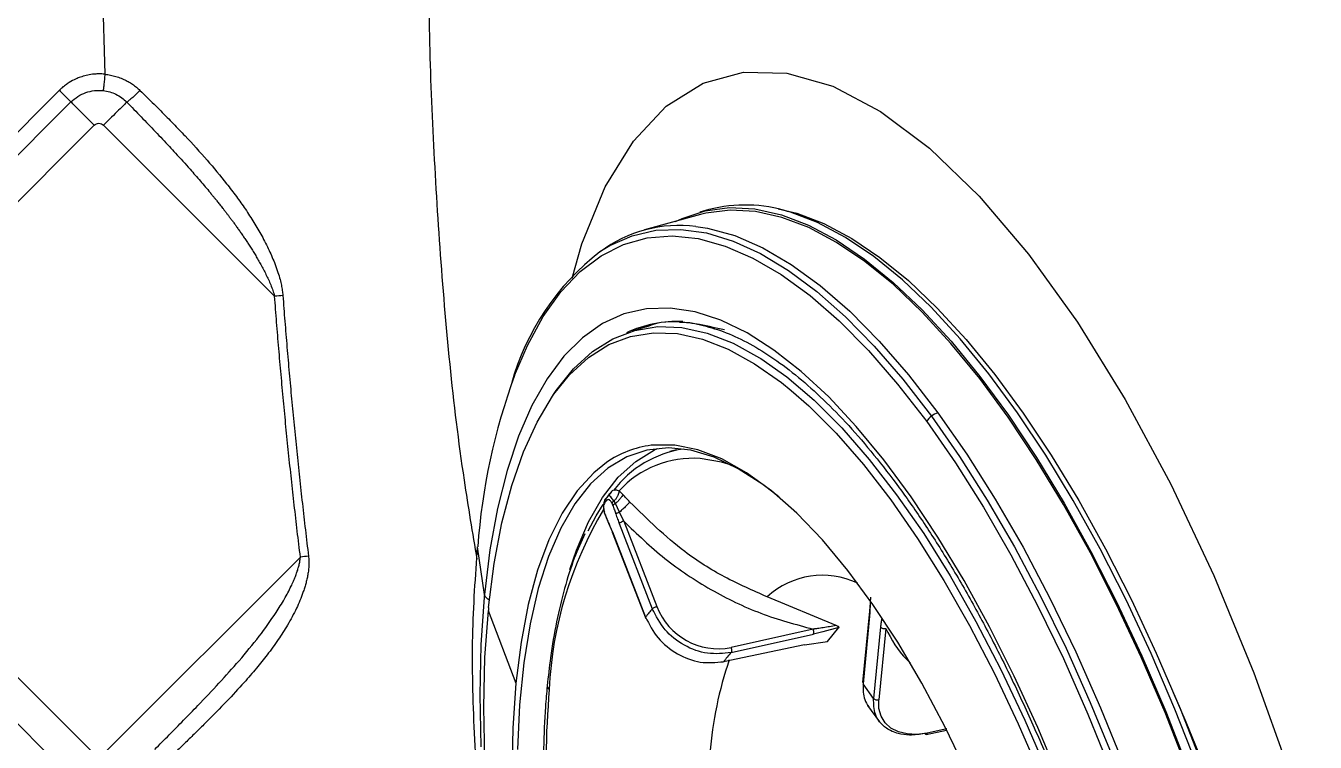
# Model space of a CAD drawing. Extents: x 525 to 613, y 487 to 635.
# Drawn here: x 578.398 to 582.266, y 542.934 to 545.083 of the extents above; entities that cross this region are included whole.
import ezdxf

# ---------------------------------------------------------------- set-up
doc = ezdxf.new("R2010")
doc.units = 0
doc.header["$MEASUREMENT"] = 0
doc.layers.add('1', color=4, linetype='Continuous')
doc.layers.add('STD TEST', color=3, linetype='Continuous')

# ---------------------------------------------------------------- blocks, each defined once
blk = doc.blocks.new('2023 VANGUARD')
at = {"layer": '1', "color": 3, "linetype": 'Continuous', "lineweight": 25}
for p, q in [((9.5386, -47.8018), (8.8798, -48.4606)), ((9.5735, -47.8366), (8.9147, -48.4954)), ((8.9844, -48.5652), (9.6432, -47.9063)), ((10.1843, -48.4192), (9.6715, -47.9063)), ((11.4619, -48.1746), (11.2938, -48.2206)), ((11.4873, -48.1595), (11.4598, -48.167)), ((11.2989, -48.5114), (11.2565, -48.5239)), ((11.3902, -48.88), (11.3702, -48.8855)), ((11.2175, -49.0032), (11.2168, -49.0079)), ((11.1801, -49.0236), (11.1756, -49.0291)), ((11.184, -49.0194), (11.1801, -49.0236)), ((11.1856, -49.0177), (11.1882, -49.0132)), ((11.207, -49.0412), (11.2024, -49.0341)), ((11.219, -49.0667), (11.207, -49.0412)), ((11.1727, -49.0678), (11.1754, -49.075)), ((11.1754, -49.075), (11.1861, -49.0999)), ((11.2317, -49.094), (11.219, -49.0667)), ((11.186, -49.0996), (11.1975, -49.1273)), ((11.2181, -49.1009), (11.3173, -49.3569)), ((11.2317, -49.094), (11.331, -49.3499)), ((9.6432, -49.7921), (8.9844, -49.1333)), ((11.1972, -49.127), (11.2975, -49.3855)), ((11.1977, -49.1256), (11.297, -49.3815)), ((10.8138, -49.3135), (10.7934, -49.1708)), ((8.9147, -49.203), (9.5735, -49.8619)), ((9.6715, -49.7921), (10.2617, -49.2019)), ((11.8685, -49.4071), (11.662, -49.3209)), ((11.9705, -49.3393), (11.969, -49.3632)), ((11.971, -49.3274), (11.9705, -49.3395)), ((11.9723, -49.3293), (11.9727, -49.3214)), ((10.8254, -49.3621), (10.908, -49.5798)), ((11.9689, -49.364), (11.9481, -49.5782)), ((11.9701, -49.368), (11.9494, -49.5821)), ((11.8001, -49.4178), (11.5535, -49.4729)), ((11.8288, -49.4255), (11.8004, -49.4328)), ((11.8771, -49.413), (11.8288, -49.4255)), ((11.8428, -49.4546), (11.8771, -49.413)), ((12.0019, -49.4112), (11.9811, -49.6254)), ((12.0174, -49.4156), (11.9966, -49.6298)), ((11.7737, -49.4653), (11.5311, -49.5155)), ((11.5539, -49.4879), (11.8004, -49.4329)), ((11.7737, -49.4653), (11.8428, -49.4546)), ((11.9811, -49.6254), (11.9494, -49.5821)), ((11.9632, -49.6467), (11.9992, -49.6957)), ((12.1386, -49.7337), (12.2001, -49.7208)), ((12.2004, -49.717), (12.1415, -49.7293))]:
    blk.add_line(p, q, dxfattribs=at)
at = {"layer": '1', "color": 3, "linetype": 'Continuous', "lineweight": 25, "flags": 128}
for points in [[(11.0772, -48.3647), (11.1056, -48.2618), (11.176, -48.0916), (11.2608, -47.9538), (11.3589, -47.8497), (11.4696, -47.7803), (11.5905, -47.7471), (11.7206, -47.7503), (11.8585, -47.7898), (12.0016, -47.8649), (12.1485, -47.975), (12.2976, -48.1188), (12.4461, -48.2936), (12.5926, -48.4976), (12.7355, -48.7289), (12.8722, -48.983), (13.0013, -49.2574), (13.1214, -49.5492), (13.2303, -49.853)], [(11.3872, -48.195), (11.4064, -48.186), (11.4758, -48.163), (11.5489, -48.1535), (11.6252, -48.1576), (11.7043, -48.1751), (11.7858, -48.2061), (11.8692, -48.2504), (11.9541, -48.3077), (12.0401, -48.3777), (12.1267, -48.46), (12.2134, -48.5543), (12.2998, -48.66), (12.3854, -48.7765), (12.4697, -48.9032), (12.5523, -49.0395), (12.6328, -49.1846), (12.7108, -49.3377), (12.7857, -49.4981), (12.8573, -49.6648), (12.9251, -49.8371)], [(12.9227, -49.8396), (12.8552, -49.6679), (12.7838, -49.5017), (12.7091, -49.3418), (12.6314, -49.1891), (12.5511, -49.0444), (12.4687, -48.9086), (12.3847, -48.7822), (12.2993, -48.6661), (12.2132, -48.5607), (12.1268, -48.4667), (12.0404, -48.3846), (11.9547, -48.3148), (11.87, -48.2577), (11.7869, -48.2136), (11.7056, -48.1827), (11.6268, -48.1652), (11.5507, -48.1611), (11.4779, -48.1706), (11.4619, -48.1746)], [(11.6948, -48.1569), (11.751, -48.1707), (11.8322, -48.2016), (11.9153, -48.2457), (12, -48.3028), (12.0857, -48.3726), (12.172, -48.4547), (12.2585, -48.5486), (12.3446, -48.654), (12.4299, -48.7701), (12.514, -48.8965), (12.5963, -49.0323), (12.6766, -49.177), (12.7543, -49.3296), (12.829, -49.4895), (12.9003, -49.6557), (12.9679, -49.8274)], [(12.9525, -49.8296), (12.8847, -49.6573), (12.8132, -49.4906), (12.7382, -49.3302), (12.6603, -49.1771), (12.5798, -49.032), (12.4972, -48.8957), (12.4128, -48.769), (12.3272, -48.6524), (12.2409, -48.5468), (12.1542, -48.4525), (12.0676, -48.3701), (11.9816, -48.3001), (11.8967, -48.2428), (11.8132, -48.1986), (11.7318, -48.1676), (11.7255, -48.1657)], [(11.1602, -48.2856), (11.1901, -48.2673), (11.2573, -48.2378), (11.3282, -48.2216), (11.4025, -48.2189), (11.4799, -48.2296), (11.5598, -48.2538), (11.6418, -48.2912), (11.7256, -48.3418), (11.8107, -48.4051), (11.8965, -48.4809), (11.9828, -48.5688), (12.0689, -48.6683), (12.1545, -48.7789)], [(11.4482, -48.2098), (11.4828, -48.2152), (11.5644, -48.2375), (11.6483, -48.2738), (11.7341, -48.324), (11.8212, -48.3876), (11.9093, -48.4643), (11.9978, -48.5538), (12.0862, -48.6555), (12.174, -48.7688)], [(10.9039, -48.6568), (10.9425, -48.5668), (10.9901, -48.4801), (11.0431, -48.4062), (11.1011, -48.3453), (11.1639, -48.2978), (11.2311, -48.2641), (11.3023, -48.2442), (11.3772, -48.2384), (11.4552, -48.2465), (11.5361, -48.2687), (11.6192, -48.3047), (11.7042, -48.3543), (11.7906, -48.4174), (11.8779, -48.4935), (11.9656, -48.5821), (12.0532, -48.6829), (12.1403, -48.7953)], [(12.5411, -49.8731), (12.4737, -49.7127), (12.4028, -49.5584), (12.3289, -49.4113), (12.2524, -49.272), (12.1737, -49.1415), (12.0933, -49.0205), (12.0117, -48.9097), (11.9292, -48.8098), (11.8466, -48.7214), (11.7641, -48.6448), (11.6822, -48.5807), (11.6016, -48.5294), (11.5226, -48.4912), (11.4456, -48.4663), (11.3713, -48.4548), (11.2999, -48.4569), (11.2319, -48.4724), (11.1677, -48.5014), (11.1077, -48.5437), (11.0522, -48.5989), (11.0015, -48.6668), (10.956, -48.747), (10.9159, -48.8391), (10.8814, -48.9423), (10.8528, -49.0563), (10.8302, -49.1803), (10.8138, -49.3135)], [(11.0193, -48.7171), (11.0292, -48.7023), (11.081, -48.6372), (11.1377, -48.5852), (11.199, -48.5466), (11.2644, -48.5217), (11.3336, -48.5105), (11.4061, -48.5132), (11.4816, -48.5298), (11.5594, -48.5601), (11.6392, -48.604), (11.6428, -48.6063)], [(11.0219, -48.7134), (11.0693, -48.6546), (11.1257, -48.6029), (11.1866, -48.5645), (11.2516, -48.5397), (11.3204, -48.5287), (11.3925, -48.5314), (11.4674, -48.5478), (11.5448, -48.578), (11.6242, -48.6216), (11.705, -48.6784), (11.7339, -48.7017)], [(11.6428, -48.6063), (11.7205, -48.6612), (11.8028, -48.7313), (11.8855, -48.8139), (11.9681, -48.9086), (12.0502, -49.0146), (12.1313, -49.1314), (12.2107, -49.2583), (12.2882, -49.3945), (12.3631, -49.5391), (12.435, -49.6912), (12.5035, -49.8499)], [(10.8263, -49.3532), (10.8432, -49.2214), (10.8663, -49.0991), (10.8955, -48.9871), (10.9306, -48.8861), (10.9715, -48.7966), (11.0178, -48.7193), (11.0219, -48.7134)], [(11.7339, -48.7017), (11.7867, -48.7481), (11.8689, -48.8302), (11.9511, -48.9243), (12.0327, -49.0297), (12.1132, -49.1458), (12.1922, -49.2719), (12.2692, -49.4073), (12.3436, -49.551), (12.4151, -49.7022), (12.4832, -49.86)], [(12.174, -48.7688), (12.2608, -48.8932), (12.346, -49.0279), (12.4292, -49.1721), (12.5099, -49.3251), (12.5876, -49.486), (12.662, -49.6539), (12.7326, -49.8279), (12.7989, -50.0069), (12.8608, -50.1901), (12.9177, -50.3763), (12.9693, -50.5645), (13.0155, -50.7537), (13.0559, -50.9429), (13.0903, -51.1308), (13.1185, -51.3166), (13.1404, -51.4992), (13.1557, -51.6774), (13.1646, -51.8505), (13.1668, -52.0173), (13.1624, -52.177), (13.1514, -52.3286)], [(12.1403, -48.7953), (12.2263, -48.9185), (12.3107, -49.052), (12.3931, -49.1949), (12.4731, -49.3465), (12.5502, -49.506), (12.6239, -49.6724), (12.6938, -49.8448), (12.7596, -50.0223), (12.8208, -50.2038), (12.8772, -50.3883), (12.9284, -50.5749), (12.9742, -50.7624), (13.0142, -50.9498), (13.0483, -51.1361), (13.0763, -51.3202), (13.0979, -51.5011), (13.1132, -51.6778), (13.1219, -51.8493), (13.1241, -52.0146), (13.1197, -52.1729), (13.1089, -52.3231)], [(12.1545, -48.7789), (12.239, -48.8999), (12.3221, -49.0308), (12.4033, -49.1708), (12.4821, -49.3192), (12.5582, -49.4752), (12.6311, -49.638), (12.7004, -49.8067)], [(11.6965, -49.0208), (11.6492, -48.9841), (11.5753, -48.9365), (11.503, -48.9022), (11.4329, -48.8815), (11.3655, -48.8744), (11.3012, -48.881), (11.2406, -48.9013), (11.1841, -48.9352), (11.132, -48.9823), (11.0847, -49.0424), (11.0427, -49.115), (11.0061, -49.1996), (10.9753, -49.2956), (10.9504, -49.4023), (10.9317, -49.5189), (10.9192, -49.6446), (10.9132, -49.7785)], [(11.07, -49.2391), (11.0897, -49.1806), (11.1262, -49.0956), (11.1682, -49.0226), (11.2153, -48.9621), (11.2674, -48.9146), (11.3239, -48.8805), (11.3343, -48.8759)], [(12.2624, -49.8505), (12.1954, -49.7114), (12.1255, -49.58), (12.0533, -49.4573), (11.9792, -49.3442), (11.9038, -49.2416), (11.8276, -49.15), (11.7511, -49.0703), (11.6751, -49.003), (11.5999, -48.9486), (11.5261, -48.9074), (11.4542, -48.8797), (11.3848, -48.8659), (11.3184, -48.8659), (11.3134, -48.8664)], [(11.1798, -48.918), (11.1416, -48.9485), (11.0916, -49.0029), (11.0466, -49.0702), (11.0071, -49.1499), (10.9732, -49.2414), (10.9453, -49.344), (10.9235, -49.4571), (10.908, -49.5798)], [(11.558, -48.9272), (11.5247, -48.917), (11.4613, -48.9062)], [(11.1247, -49.1234), (11.1488, -49.0775), (11.1694, -49.0442)], [(11.1977, -49.1256), (11.1972, -49.1263), (11.1972, -49.1269), (11.1972, -49.127)], [(10.813, -49.3222), (10.8032, -49.4645), (10.7997, -49.6144), (10.8025, -49.771)], [(10.8145, -49.8077), (10.8117, -49.652), (10.8154, -49.5031), (10.8255, -49.362)], [(10.908, -49.5798), (10.8987, -49.7149), (10.8963, -49.8582), (10.9007, -50.0086), (10.9119, -50.165), (10.9299, -50.3261), (10.9544, -50.4907), (10.9854, -50.6576), (11.0225, -50.8255), (11.0655, -50.9932), (11.1141, -51.1592), (11.1679, -51.3225), (11.2265, -51.4817), (11.2894, -51.6356), (11.3562, -51.7831), (11.4263, -51.9231), (11.4992, -52.0544), (11.5744, -52.176), (11.6513, -52.2872)], [(12.1415, -49.7293), (12.1105, -49.7333), (12.0815, -49.7321), (12.0554, -49.7257), (12.0332, -49.7143), (12.0157, -49.6984), (12.0035, -49.6785), (11.9971, -49.6553), (11.9966, -49.6298)]]:
    blk.add_lwpolyline(points, dxfattribs=at)
at = {"layer": '1', "color": 3, "linetype": 'Continuous', "lineweight": 25}
for centre, radius, start, end in [((11.5956, -48.5753), 0.4296, 72.4075, 104.5984), ((11.3992, -48.6052), 0.3983, 82.9278, 126.7472), ((11.6259, -48.8849), 0.7589, 127.8531, 164.5128), ((11.3904, -48.8439), 0.3488, 86.9889, 115.5223), ((12.7099, -49.3139), 1.9218, 160.0074, 175.7309), ((12.1895, -48.8231), 0.0564, 105.8836, 128.351), ((12.1873, -48.8217), 0.054, 127.5143, 150.6806), ((11.3516, -49.1643), 0.3003, 97.3098, 124.9059), ((11.4587, -49.1981), 0.3242, 98.6314, 142.764), ((11.4396, -49.2066), 0.3012, 85.8708, 137.5176), ((11.5514, -49.3081), 0.4678, 140.0605, 140.9226), ((12.1552, -49.6516), 1.1485, 148.9557, 177.3423), ((11.2392, -49.1257), 0.0326, 103.3237, 130.5047), ((11.8276, -49.5004), 0.2442, 64.3532, 132.6799), ((13.5327, -49.577), 2.7317, 174.4648, 174.6487), ((11.5158, -49.2784), 0.1982, 201.1693, 280.9773), ((13.4347, -49.6149), 2.6215, 174.2703, 174.4645), ((11.5949, -49.6067), 0.3734, 138.0077, 142.9205), ((11.9745, -49.3645), 0.00558, 166.4643, 218.9998), ((12.0132, -49.4007), 0.0155, 222.8046, 285.6592), ((11.7935, -49.709), 0.326, 137.3036, 143.6044), ((12.6335, -49.8805), 1.147, 161.1256, 175.4583), ((14.3549, -49.8653), 3.3575, 175.4399, 189.1903), ((11.0136, -49.5881), 0.0117, 178.8918, 241.2251), ((7.5382, -51.9571), 5.8359, 8.77991, 23.72681)]:
    blk.add_arc(centre, radius, start, end, dxfattribs=at)
for points, knots in [([(10.7783, -45.5714), (10.7508, -45.771), (10.6913, -46.2021), (10.6488, -46.8705), (10.6397, -47.5725), (10.6748, -48.2735), (10.7255, -48.8198), (10.7779, -49.1294), (10.7913, -49.2083)], [0, 0, 0, 0, 0.165658, 0.357798, 0.54992, 0.742046, 0.934162, 1, 1, 1, 1]), ([(9.6754, -47.7536), (9.6736, -47.7534), (9.669, -47.7529), (9.6609, -47.7526), (9.6502, -47.7526), (9.6359, -47.7538), (9.6193, -47.7567), (9.6029, -47.7616), (9.5857, -47.7684), (9.5707, -47.7764), (9.5571, -47.7857), (9.5472, -47.7935), (9.5414, -47.7991), (9.5386, -47.8018)], [0, 0, 0, 0, 0.0375467, 0.0918893, 0.1629125, 0.2505817, 0.3786931, 0.5000204, 0.5925272, 0.749436, 0.8388382, 0.9223586, 1, 1, 1, 1]), ([(9.6754, -47.7536), (9.6749, -47.7589), (9.6742, -47.7646), (9.673, -47.7756), (9.6725, -47.781), (9.6715, -47.7903), (9.671, -47.7942), (9.6704, -47.7999), (9.6702, -47.8017), (9.6701, -47.8026)], [0, 0, 0, 0, 0.25, 0.25, 0.5, 0.5, 0.75, 0.75, 1, 1, 1, 1]), ([(9.6754, -47.7536), (9.6783, -47.7539), (9.6839, -47.7545), (9.6922, -47.756), (9.7004, -47.7578), (9.7085, -47.76), (9.7165, -47.7626), (9.7244, -47.7656), (9.7341, -47.7698), (9.7454, -47.7756), (9.758, -47.7834), (9.7698, -47.7922), (9.777, -47.7989), (9.7805, -47.8022)], [0, 0, 0, 0, 0.071747, 0.143127, 0.214288, 0.285378, 0.356545, 0.427939, 0.499707, 0.62603, 0.750958, 0.875326, 1, 1, 1, 1]), ([(9.5386, -47.8018), (9.5424, -47.8056), (9.5465, -47.8096), (9.5543, -47.8175), (9.5582, -47.8213), (9.5647, -47.8279), (9.5675, -47.8306), (9.5716, -47.8347), (9.5729, -47.836), (9.5735, -47.8366)], [0, 0, 0, 0, 0.25, 0.25, 0.5, 0.5, 0.75, 0.75, 1, 1, 1, 1]), ([(9.5735, -47.8366), (9.5859, -47.8242), (9.6012, -47.8145), (9.6347, -47.8027), (9.6525, -47.8006), (9.6702, -47.8026)], [0, 0, 0, 0, 0.5, 0.5, 1, 1, 1, 1]), ([(9.6702, -47.8026), (9.6834, -47.804), (9.6965, -47.8078), (9.7206, -47.8196), (9.7315, -47.8276), (9.7408, -47.8371)], [0, 0, 0, 0, 0.5, 0.5, 1, 1, 1, 1]), ([(9.7805, -47.8022), (9.7766, -47.8061), (9.7724, -47.8102), (9.7638, -47.8182), (9.7595, -47.8221), (9.752, -47.8287), (9.7487, -47.8314), (9.7436, -47.8354), (9.7418, -47.8366), (9.7408, -47.8371)], [0, 0, 0, 0, 0.25, 0.25, 0.5, 0.5, 0.75, 0.75, 1, 1, 1, 1]), ([(9.7805, -47.8022), (9.7877, -47.8092), (9.8017, -47.8229), (9.8224, -47.8433), (9.8424, -47.8633), (9.8617, -47.8827), (9.8804, -47.9018), (9.8983, -47.9203), (9.9327, -47.9564), (9.981, -48.0094), (10.0318, -48.0703), (10.0694, -48.1195), (10.0969, -48.1582), (10.1223, -48.1974), (10.1464, -48.2387), (10.1679, -48.2805), (10.1837, -48.3174), (10.1942, -48.3468), (10.2004, -48.3676), (10.2046, -48.3857), (10.2075, -48.4016), (10.2085, -48.4122), (10.209, -48.4173)], [0, 0, 0, 0, 0.038702, 0.076426, 0.113162, 0.148902, 0.183639, 0.217367, 0.250081, 0.378984, 0.499753, 0.564097, 0.624651, 0.688569, 0.749631, 0.814705, 0.874433, 0.90764, 0.937134, 0.959072, 0.979992, 1, 1, 1, 1]), ([(9.6432, -47.9063), (9.6349, -47.8981), (9.6267, -47.8898), (9.6111, -47.8743), (9.6039, -47.867), (9.5912, -47.8544), (9.5859, -47.849), (9.5777, -47.8408), (9.5749, -47.838), (9.5735, -47.8366)], [0, 0, 0, 0, 0.25, 0.25, 0.5, 0.5, 0.75, 0.75, 1, 1, 1, 1]), ([(9.7408, -47.8371), (9.7391, -47.8387), (9.7362, -47.8417), (9.7278, -47.85), (9.7224, -47.8554), (9.7099, -47.8679), (9.7028, -47.875), (9.6876, -47.8902), (9.6796, -47.8983), (9.6715, -47.9063)], [0, 0, 0, 0, 0.25, 0.25, 0.5, 0.5, 0.75, 0.75, 1, 1, 1, 1]), ([(9.7408, -47.8371), (9.748, -47.8444), (9.7624, -47.8592), (9.784, -47.8814), (9.8054, -47.9036), (9.8267, -47.9258), (9.8479, -47.9481), (9.868, -47.9696), (9.8958, -47.9996), (9.9269, -48.0339), (9.9614, -48.0734), (9.9813, -48.0969), (9.9911, -48.1088), (9.9917, -48.1095), (9.9926, -48.1106), (9.9938, -48.1121), (9.9954, -48.114), (9.9973, -48.1163), (9.9995, -48.119), (10.002, -48.1221), (10.0049, -48.1256), (10.008, -48.1295), (10.0115, -48.1338), (10.0153, -48.1385), (10.0194, -48.1436), (10.0238, -48.1492), (10.0285, -48.1551), (10.0334, -48.1615), (10.0387, -48.1683), (10.0442, -48.1755), (10.05, -48.1832), (10.0561, -48.1913), (10.0624, -48.1998), (10.0689, -48.2088), (10.0756, -48.2183), (10.0826, -48.2282), (10.0897, -48.2385), (10.0971, -48.2494), (10.1045, -48.2607), (10.1122, -48.2725), (10.1199, -48.2848), (10.1276, -48.2976), (10.1354, -48.3109), (10.1432, -48.3247), (10.1509, -48.3391), (10.1586, -48.354), (10.166, -48.3695), (10.1729, -48.3855), (10.1793, -48.402), (10.1826, -48.4134), (10.1843, -48.4192)], [0, 0, 0, 0, 0.041818, 0.083571, 0.125265, 0.166902, 0.208487, 0.250026, 0.286193, 0.374963, 0.438531, 0.499882, 0.500416, 0.501652, 0.503589, 0.506228, 0.509567, 0.513607, 0.518347, 0.523787, 0.529927, 0.536766, 0.544303, 0.552538, 0.561468, 0.571095, 0.581415, 0.592427, 0.60413, 0.616522, 0.6296, 0.643363, 0.657807, 0.67293, 0.688729, 0.7052, 0.72234, 0.740147, 0.758615, 0.777726, 0.797453, 0.817787, 0.83872, 0.860244, 0.882354, 0.905078, 0.928344, 0.952006, 0.975929, 1, 1, 1, 1]), ([(9.6432, -47.9063), (9.6469, -47.9026), (9.6521, -47.9005), (9.6626, -47.9005), (9.6678, -47.9026), (9.6715, -47.9063)], [0, 0, 0, 0, 0.5, 0.5, 1, 1, 1, 1]), ([(10.2617, -49.2019), (10.2585, -49.1759), (10.2522, -49.1238), (10.2433, -49.0456), (10.2346, -48.9674), (10.2263, -48.8892), (10.2184, -48.8109), (10.2108, -48.7326), (10.2037, -48.6543), (10.1968, -48.5759), (10.1903, -48.4976), (10.1863, -48.4453), (10.1843, -48.4192)], [0, 0, 0, 0, 0.100054, 0.200091, 0.300112, 0.40012, 0.500116, 0.600102, 0.700082, 0.800057, 0.900029, 1, 1, 1, 1]), ([(10.209, -48.4173), (10.211, -48.443), (10.2149, -48.4946), (10.2213, -48.572), (10.2281, -48.6497), (10.2352, -48.7276), (10.2427, -48.8056), (10.2506, -48.8839), (10.2588, -48.9624), (10.2675, -49.0411), (10.2765, -49.12), (10.2829, -49.1726), (10.286, -49.199)], [0, 0, 0, 0, 0.0986113, 0.1975283, 0.296752, 0.3962836, 0.4961241, 0.5962747, 0.6967364, 0.7975104, 0.8985978, 1, 1, 1, 1]), ([(11.5337, -48.5205), (11.4939, -48.5112), (11.4139, -48.4926), (11.336, -48.4948), (11.3006, -48.5114), (11.2991, -48.5121)], [0, 0, 0, 0, 0.487641, 0.978684, 1, 1, 1, 1]), ([(11.3985, -48.4972), (11.4002, -48.4972), (11.4229, -48.4963), (11.4695, -48.5058), (11.5381, -48.5266), (11.609, -48.5602), (11.6815, -48.6049), (11.7555, -48.6609), (11.8306, -48.728), (11.9063, -48.8058), (11.9823, -48.894), (12.0581, -48.9923), (12.1332, -49.1), (12.2072, -49.2167), (12.2796, -49.3416), (12.3502, -49.4743), (12.4183, -49.6138), (12.4838, -49.7595), (12.5461, -49.9106), (12.605, -50.0663), (12.6601, -50.2257), (12.7112, -50.388), (12.7579, -50.5523), (12.8, -50.7178), (12.8373, -50.8834), (12.8696, -51.0485), (12.8967, -51.2119), (12.9184, -51.373), (12.9347, -51.5307), (12.9455, -51.6843), (12.9507, -51.8329), (12.9503, -51.9756), (12.9453, -52.0974), (12.939, -52.1694), (12.9364, -52.1984)], [0, 0, 0, 0, 0.002828, 0.036532, 0.069605, 0.102207, 0.134555, 0.166798, 0.199021, 0.231257, 0.263529, 0.295844, 0.328201, 0.360597, 0.393025, 0.425481, 0.457959, 0.490457, 0.522969, 0.555492, 0.588024, 0.620562, 0.653104, 0.685646, 0.718188, 0.750725, 0.783257, 0.815779, 0.848291, 0.880787, 0.913265, 0.94572, 0.978148, 1, 1, 1, 1]), ([(11.2781, -48.5178), (11.2862, -48.5125), (11.2948, -48.5069), (11.3047, -48.5059), (11.3052, -48.5058)], [0, 0, 0, 0, 0.945759, 1, 1, 1, 1]), ([(11.2001, -49.0006), (11.199, -49.0014), (11.1967, -49.0031), (11.1941, -49.0062), (11.1927, -49.0078)], [0, 0, 0, 0, 0.4831437, 1, 1, 1, 1]), ([(11.2001, -49.0006), (11.2021, -48.9998), (11.2057, -48.9985), (11.2138, -49.0017), (11.2175, -49.0032)], [0, 0, 0, 0, 0.545908, 1, 1, 1, 1]), ([(11.2292, -49.0143), (11.227, -49.0121), (11.2232, -49.0081), (11.2192, -49.0047), (11.2175, -49.0032)], [0, 0, 0, 0, 0.558934, 1, 1, 1, 1]), ([(11.1748, -49.0315), (11.1748, -49.0315), (11.1734, -49.0336), (11.1714, -49.0411), (11.1699, -49.0512), (11.1718, -49.0575), (11.1723, -49.0593)], [0, 0, 0, 0, 0.011646, 0.409063, 0.830561, 1, 1, 1, 1]), ([(11.1753, -49.0377), (11.1741, -49.0396), (11.1719, -49.0431), (11.1708, -49.0514), (11.1715, -49.0598), (11.1728, -49.0648), (11.1734, -49.0671)], [0, 0, 0, 0, 0.334675, 0.6238044, 0.8222755, 1, 1, 1, 1]), ([(11.1753, -49.0377), (11.175, -49.0367), (11.1743, -49.0344), (11.1747, -49.0311), (11.1759, -49.028), (11.1775, -49.0266), (11.1783, -49.0258)], [0, 0, 0, 0, 0.244113, 0.5, 0.755888, 1, 1, 1, 1]), ([(11.1797, -49.0324), (11.1789, -49.0334), (11.1774, -49.0351), (11.176, -49.037), (11.1753, -49.0377)], [0, 0, 0, 0, 0.5599998, 1, 1, 1, 1]), ([(11.1797, -49.0324), (11.1794, -49.0313), (11.1788, -49.0291), (11.1791, -49.0257), (11.1804, -49.0226), (11.182, -49.0211), (11.1828, -49.0204)], [0, 0, 0, 0, 0.244112, 0.5, 0.755888, 1, 1, 1, 1]), ([(11.1959, -49.0398), (11.1951, -49.0382), (11.1933, -49.0348), (11.1902, -49.0313), (11.1867, -49.029), (11.183, -49.0292), (11.1809, -49.0313), (11.1797, -49.0324)], [0, 0, 0, 0, 0.149104, 0.31184, 0.493438, 0.7318, 1, 1, 1, 1]), ([(11.1927, -49.0078), (11.1913, -49.0105), (11.1887, -49.0153), (11.1846, -49.0189), (11.1828, -49.0204)], [0, 0, 0, 0, 0.5607372, 1, 1, 1, 1]), ([(11.2024, -49.0341), (11.1999, -49.0306), (11.1948, -49.0239), (11.1901, -49.0179), (11.1863, -49.0168), (11.1839, -49.0192), (11.1828, -49.0204)], [0, 0, 0, 0, 0.270054, 0.529462, 0.773393, 1, 1, 1, 1]), ([(11.1882, -49.0132), (11.1868, -49.015), (11.1851, -49.017), (11.1832, -49.0199), (11.1829, -49.0203)], [0, 0, 0, 0, 0.852033, 1, 1, 1, 1]), ([(11.1959, -49.0398), (11.1962, -49.0394), (11.1967, -49.0385), (11.1982, -49.037), (11.2001, -49.0354), (11.2017, -49.0345), (11.2024, -49.0341)], [0, 0, 0, 0, 0.246536, 0.5, 0.753464, 1, 1, 1, 1]), ([(11.1959, -49.0398), (11.1964, -49.0409), (11.1972, -49.0427), (11.1979, -49.0447), (11.1982, -49.0455)], [0, 0, 0, 0, 0.559812, 1, 1, 1, 1]), ([(11.1982, -49.0455), (11.1986, -49.0452), (11.1994, -49.0446), (11.2015, -49.0435), (11.2041, -49.0423), (11.206, -49.0415), (11.207, -49.0412)], [0, 0, 0, 0, 0.245448, 0.5, 0.754552, 1, 1, 1, 1]), ([(11.2168, -49.0079), (11.2162, -49.0099), (11.2151, -49.0139), (11.2118, -49.0206), (11.2076, -49.0275), (11.2041, -49.0319), (11.2024, -49.0341)], [0, 0, 0, 0, 0.247677, 0.500776, 0.753474, 1, 1, 1, 1]), ([(11.2292, -49.0143), (11.2283, -49.016), (11.2265, -49.0193), (11.2214, -49.026), (11.2148, -49.0335), (11.2096, -49.0386), (11.207, -49.0412)], [0, 0, 0, 0, 0.240387, 0.493353, 0.749833, 1, 1, 1, 1]), ([(11.2497, -49.0365), (11.2484, -49.0381), (11.2456, -49.0414), (11.2381, -49.049), (11.2289, -49.0579), (11.2222, -49.0638), (11.219, -49.0667)], [0, 0, 0, 0, 0.233449, 0.486591, 0.746997, 1, 1, 1, 1]), ([(11.2497, -49.0365), (11.2459, -49.0323), (11.2391, -49.0248), (11.2322, -49.0175), (11.2292, -49.0143)], [0, 0, 0, 0, 0.56107, 1, 1, 1, 1]), ([(11.662, -49.3209), (11.619, -49.3022), (11.5328, -49.2646), (11.3894, -49.1737), (11.3027, -49.0885), (11.2497, -49.0365)], [0, 0, 0, 0, 0.280163, 0.56032, 1, 1, 1, 1]), ([(11.1734, -49.0671), (11.1731, -49.0673), (11.1726, -49.0677), (11.1728, -49.0678), (11.1728, -49.0678)], [0, 0, 0, 0, 0.604446, 1, 1, 1, 1]), ([(11.1756, -49.073), (11.1752, -49.072), (11.1744, -49.07), (11.1737, -49.068), (11.1734, -49.0671)], [0, 0, 0, 0, 0.5598109, 1, 1, 1, 1]), ([(11.1756, -49.073), (11.1754, -49.0734), (11.175, -49.0743), (11.1754, -49.0752), (11.1765, -49.0758), (11.1778, -49.0758), (11.1784, -49.0759)], [0, 0, 0, 0, 0.245442, 0.5, 0.754558, 1, 1, 1, 1]), ([(11.1862, -49.0976), (11.1842, -49.093), (11.1807, -49.0849), (11.1772, -49.0766), (11.1756, -49.073)], [0, 0, 0, 0, 0.559999, 1, 1, 1, 1]), ([(11.1982, -49.0455), (11.2, -49.0504), (11.2031, -49.0592), (11.2061, -49.068), (11.2074, -49.0718)], [0, 0, 0, 0, 0.559999, 1, 1, 1, 1]), ([(11.2074, -49.0718), (11.2079, -49.0715), (11.209, -49.0708), (11.2118, -49.0694), (11.2153, -49.0679), (11.2178, -49.0671), (11.219, -49.0667)], [0, 0, 0, 0, 0.243098, 0.5, 0.756901, 1, 1, 1, 1]), ([(11.2074, -49.0718), (11.2094, -49.0773), (11.2128, -49.0871), (11.2164, -49.0967), (11.2181, -49.1009)], [0, 0, 0, 0, 0.559967, 1, 1, 1, 1]), ([(11.1977, -49.1256), (11.1956, -49.1203), (11.1918, -49.1108), (11.1879, -49.1016), (11.1862, -49.0976)], [0, 0, 0, 0, 0.559967, 1, 1, 1, 1]), ([(11.2317, -49.094), (11.2717, -49.1326), (11.3516, -49.2099), (11.4916, -49.3018), (11.6415, -49.3751), (11.7472, -49.4036), (11.8001, -49.4178)], [0, 0, 0, 0, 0.249991, 0.5, 0.750009, 1, 1, 1, 1]), ([(11.1148, -49.1319), (11.104, -49.1557), (11.0813, -49.2057), (11.0532, -49.2942), (11.0292, -49.3941), (11.0123, -49.4925), (11.005, -49.5596), (11.0019, -49.5879)], [0, 0, 0, 0, 0.196001, 0.411849, 0.627691, 0.843378, 1, 1, 1, 1]), ([(10.8144, -50.0752), (10.8126, -50.0627), (10.7956, -49.9433), (10.782, -49.7278), (10.7741, -49.434), (10.787, -49.2586), (10.7934, -49.1709)], [0, 0, 0, 0, 0.03754, 0.35836, 0.67918, 1, 1, 1, 1]), ([(9.8247, -49.7783), (9.832, -49.7711), (9.8464, -49.7567), (9.868, -49.7349), (9.8896, -49.7131), (9.9111, -49.6911), (9.9326, -49.6691), (9.9683, -49.6321), (10.0174, -49.5804), (10.0794, -49.5116), (10.1372, -49.4416), (10.1821, -49.3795), (10.2133, -49.329), (10.2302, -49.2974), (10.2406, -49.2747), (10.2465, -49.2606), (10.2514, -49.2473), (10.2554, -49.2347), (10.2584, -49.2231), (10.2606, -49.2122), (10.2613, -49.2053), (10.2617, -49.2019)], [0, 0, 0, 0, 0.041462, 0.082994, 0.124602, 0.166295, 0.208079, 0.249962, 0.375846, 0.499344, 0.62944, 0.749364, 0.815443, 0.874405, 0.896921, 0.917865, 0.937257, 0.955126, 0.971506, 0.986444, 1, 1, 1, 1]), ([(10.286, -49.199), (10.2863, -49.2011), (10.2868, -49.2055), (10.2871, -49.2122), (10.2873, -49.219), (10.2871, -49.2259), (10.2867, -49.233), (10.286, -49.2402), (10.285, -49.2475), (10.2835, -49.2568), (10.2811, -49.2683), (10.2777, -49.2817), (10.2737, -49.2951), (10.2655, -49.32), (10.2497, -49.3575), (10.2244, -49.4043), (10.1948, -49.4506), (10.1633, -49.4937), (10.129, -49.5364), (10.0886, -49.5831), (10.0385, -49.6368), (9.9905, -49.6857), (9.9503, -49.7255), (9.9207, -49.7545), (9.8904, -49.7838), (9.8699, -49.8033), (9.8596, -49.8132)], [0, 0, 0, 0, 0.008403, 0.01695, 0.025662, 0.034556, 0.043651, 0.052962, 0.062505, 0.072293, 0.089687, 0.108434, 0.126363, 0.14441, 0.211736, 0.287311, 0.356216, 0.430388, 0.498985, 0.572515, 0.673165, 0.785463, 0.837989, 0.891278, 0.945294, 1, 1, 1, 1]), ([(10.8297, -49.3314), (10.8287, -49.331), (10.8251, -49.3293), (10.8204, -49.3252), (10.8157, -49.3196), (10.8144, -49.3155), (10.8138, -49.3135)], [0, 0, 0, 0, 0.112335, 0.408223, 0.704112, 1, 1, 1, 1]), ([(11.9701, -49.368), (11.9705, -49.3635), (11.9712, -49.3554), (11.9716, -49.347), (11.9717, -49.3432)], [0, 0, 0, 0, 0.559967, 1, 1, 1, 1]), ([(11.297, -49.3815), (11.3081, -49.4034), (11.3306, -49.4472), (11.3907, -49.4948), (11.4611, -49.522), (11.5078, -49.5177), (11.5311, -49.5155)], [0, 0, 0, 0, 0.2495612, 0.4999646, 0.7503844, 1, 1, 1, 1]), ([(11.5539, -49.4879), (11.5303, -49.4905), (11.4829, -49.4956), (11.4117, -49.4694), (11.351, -49.4225), (11.3286, -49.3787), (11.3173, -49.3569)], [0, 0, 0, 0, 0.249605, 0.500027, 0.750009, 1, 1, 1, 1]), ([(12.0049, -49.3883), (12.0042, -49.3925), (12.0031, -49.3998), (12.0022, -49.4077), (12.0019, -49.4112)], [0, 0, 0, 0, 0.559967, 1, 1, 1, 1]), ([(11.8685, -49.4071), (11.8556, -49.4094), (11.837, -49.4127), (11.8162, -49.4157), (11.8071, -49.4169), (11.8032, -49.4174), (11.8014, -49.4177), (11.8007, -49.4178), (11.8003, -49.4178), (11.8001, -49.4178), (11.8001, -49.4178)], [0, 0, 0, 0, 0.56055, 0.806858, 0.915072, 0.962643, 0.983565, 0.992769, 0.996819, 1, 1, 1, 1]), ([(11.8771, -49.413), (11.8773, -49.4128), (11.8775, -49.4124), (11.8772, -49.4117), (11.8765, -49.4109), (11.8751, -49.4099), (11.8724, -49.4085), (11.8699, -49.4076), (11.8685, -49.4071)], [0, 0, 0, 0, 0.114205, 0.22823, 0.33633, 0.45554, 0.703121, 1, 1, 1, 1]), ([(12.0174, -49.4156), (12.0349, -49.4487), (12.0551, -49.4869), (12.0877, -49.5156), (12.0921, -49.5194)], [0, 0, 0, 0, 0.867646, 1, 1, 1, 1]), ([(11.9494, -49.5821), (11.9495, -49.5987), (11.9496, -49.6245), (11.9619, -49.6437), (11.9663, -49.6506)], [0, 0, 0, 0, 0.63999, 1, 1, 1, 1]), ([(11.0019, -49.5879), (11.0001, -49.6087), (10.9947, -49.6693), (10.9901, -49.7751), (10.9904, -49.907), (10.994, -50.0137), (10.9994, -50.0774), (11.0008, -50.0938)], [0, 0, 0, 0, 0.1357427, 0.3941832, 0.6525118, 0.9106958, 1, 1, 1, 1]), ([(12.1349, -49.7309), (12.1192, -49.7332), (12.0909, -49.7373), (12.0515, -49.7315), (12.0206, -49.718), (11.9986, -49.697), (11.9819, -49.6681), (11.9814, -49.6419), (11.9811, -49.6254)], [0, 0, 0, 0, 0.176851, 0.320296, 0.500155, 0.642474, 0.773368, 1, 1, 1, 1]), ([(12.1389, -49.7336), (12.1382, -49.7336), (12.1369, -49.7335), (12.1356, -49.7318), (12.1349, -49.7309)], [0, 0, 0, 0, 0.493971, 1, 1, 1, 1]), ([(12.1415, -49.7293), (12.1412, -49.7304), (12.1406, -49.7325), (12.1396, -49.7338), (12.1389, -49.7336), (12.1389, -49.7336)], [0, 0, 0, 0, 0.494113, 0.988227, 1, 1, 1, 1])]:
    blk.add_open_spline(points, degree=3, knots=knots, dxfattribs=at)
for points in [[(9.6626, -47.1945), (9.6642, -47.381), (9.6685, -47.5673), (9.6754, -47.7536)], [(10.209, -48.4173), (10.2016, -48.4178), (10.1928, -48.4185), (10.1843, -48.4192)], [(10.286, -49.199), (10.2787, -49.1999), (10.2701, -49.2009), (10.2617, -49.2019)], [(11.3173, -49.3569), (11.3179, -49.3563), (11.3191, -49.3551), (11.3226, -49.3531), (11.3267, -49.3513), (11.3296, -49.3504), (11.331, -49.3499)], [(11.8004, -49.4329), (11.8006, -49.4326), (11.801, -49.432), (11.8014, -49.4306), (11.8017, -49.4289), (11.8017, -49.4269), (11.8016, -49.4247), (11.8012, -49.4224), (11.8008, -49.4201), (11.8003, -49.4186), (11.8001, -49.4178)], [(11.5535, -49.4729), (11.5539, -49.4744), (11.5548, -49.4774), (11.5553, -49.482), (11.555, -49.4859), (11.5543, -49.4872), (11.5539, -49.4879)], [(11.9811, -49.6254), (11.9819, -49.6263), (11.9836, -49.628), (11.9877, -49.6297), (11.9923, -49.6305), (11.9952, -49.63), (11.9966, -49.6298)]]:
    blk.add_open_spline(points, degree=3, dxfattribs=at)
blk = doc.blocks.new('2026 Vanguard')
at = {"layer": 'STD TEST', "color": 1}
blk.add_blockref('2023 VANGUARD', (44.1613, 88.209), dxfattribs=at)

msp = doc.modelspace()

# ---------------------------------------------------------------- block references
at = {"layer": '1'}
msp.add_blockref('2026 Vanguard', (524.7985, 504.4821), dxfattribs=at)

doc.saveas('drawing.dxf')
